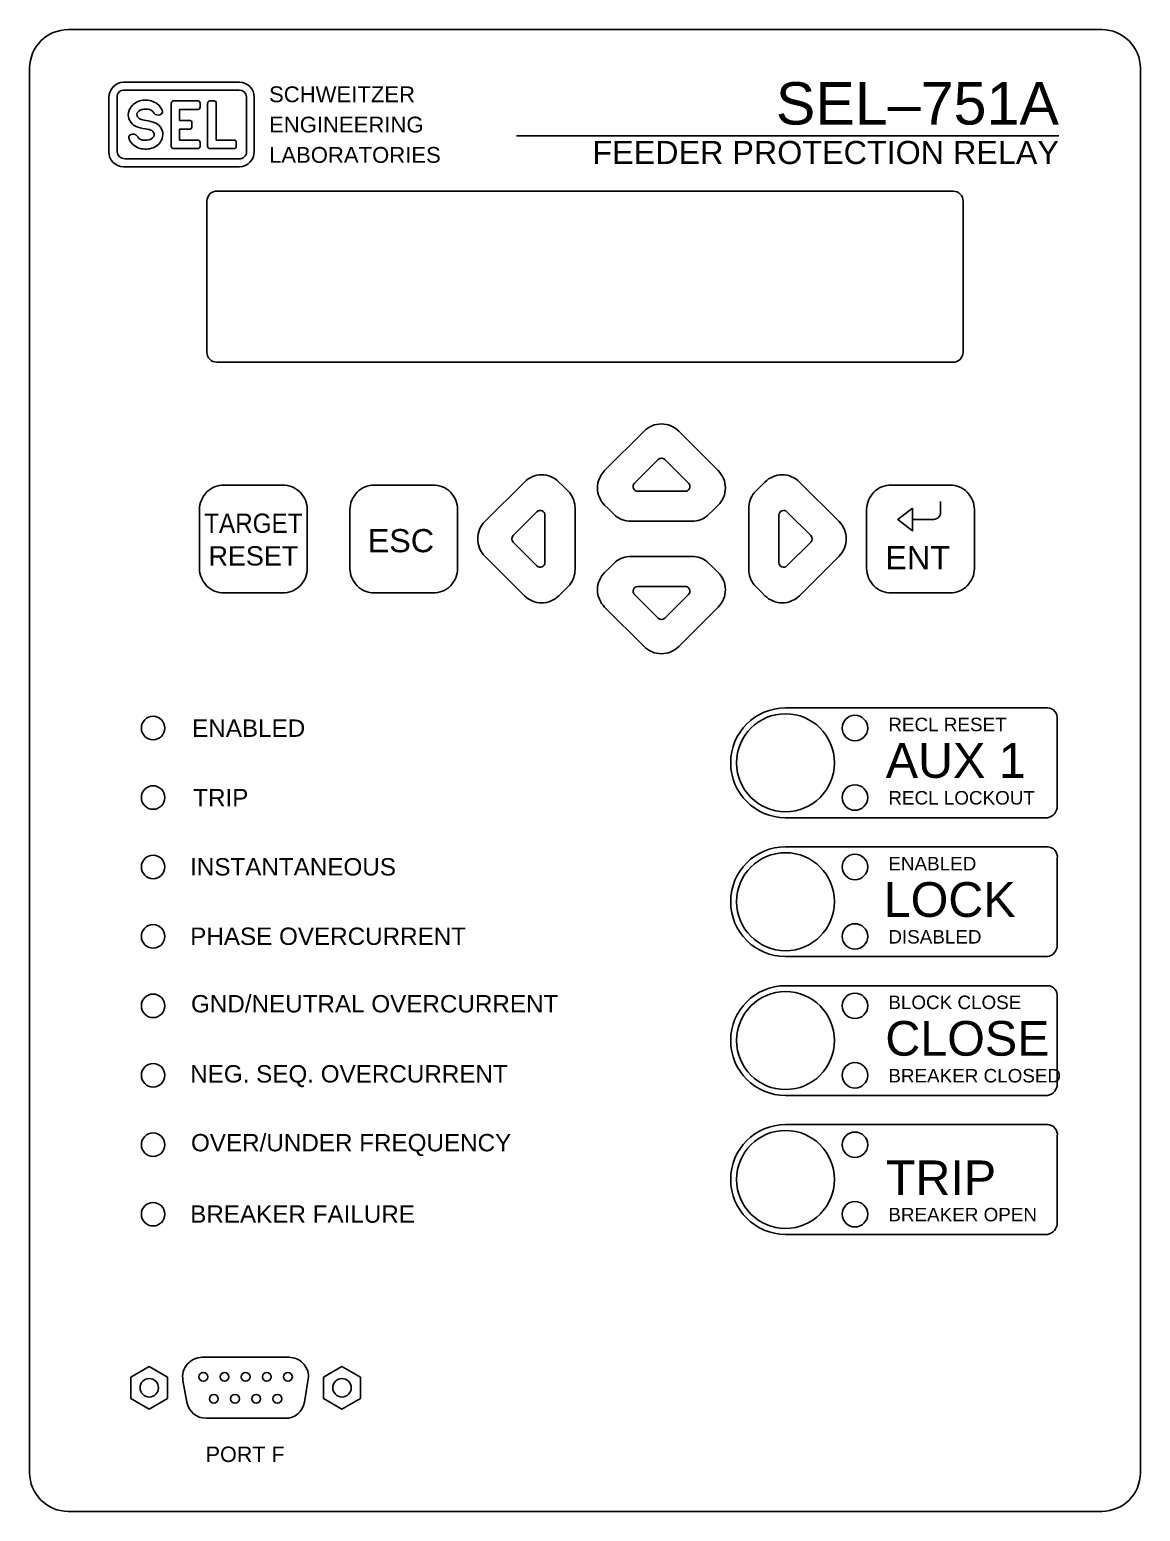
# Model space of a CAD drawing. Extents: x 1.1 to 23.7, y 0.2 to 17.2.
# Drawn here: x 1.11 to 6.78, y 1.44 to 9 of the extents above; entities that cross this region are included whole.
import ezdxf
from ezdxf.enums import TextEntityAlignment as Align

# ---------------------------------------------------------------- set-up
doc = ezdxf.new("R2010")
doc.units = 0
doc.header["$MEASUREMENT"] = 0
for name, color, linetype in [('1_02__1__RECLOSING__NO_CON', 7, 'CONTINUOUS'), ('1_03__5__CONFIGURABLE_LABE', 7, 'CONTINUOUS'), ('1_04__6__RECLOSING_W_CONFI', 7, 'CONTINUOUS'), ('7_00______DWG_', 7, 'CONTINUOUS')]:
    doc.layers.add(name, color=color, linetype=linetype)
doc.styles.add('ARIAL', font='arial.ttf')

msp = doc.modelspace()

# ---------------------------------------------------------------- linework, layer by layer
at = {"layer": '7_00______DWG_'}
for points in [[(1.3048, 9.0005), (6.5813, 9.0005, -0.414214), (6.778, 8.8037), (6.778, 1.6372, -0.414213), (6.5813, 1.4405), (1.3048, 1.4405, -0.414214), (1.108, 1.6372), (1.108, 8.8037, -0.414213)], [(1.5874, 8.732), (2.1797, 8.732, -0.41811), (2.2543, 8.6564), (2.2543, 8.3779, -0.404471), (2.1797, 8.3009), (1.5874, 8.3009, -0.41811), (1.5129, 8.3764), (1.5129, 8.6549, -0.404471)], [(1.5934, 8.6924), (2.1766, 8.6924, -0.378768), (2.2157, 8.6578), (2.2157, 8.3775, -0.441125), (2.1766, 8.3418), (1.5934, 8.3418, -0.378768), (1.5542, 8.3764), (1.5542, 8.6567, -0.441125)], [(1.6955, 8.6402, 0.192116), (1.6325, 8.615, 0.12608), (1.6128, 8.577, 0.336344), (1.6482, 8.5082, 0.087668), (1.6993, 8.4941, -0.022201), (1.7143, 8.4917, -0.039737), (1.7252, 8.4883, -0.23043), (1.7436, 8.4702, -0.182747), (1.7419, 8.4557, -0.221111), (1.7078, 8.4368, -0.058363), (1.6867, 8.4364, -0.13415), (1.6644, 8.4475, 0.006668), (1.6521, 8.4623, 0.085557), (1.6497, 8.4644, 0.231613), (1.6196, 8.4621, 0.170757), (1.614, 8.4545, 0.118457), (1.6154, 8.4425, 0.153081), (1.6409, 8.41, 0.186266), (1.7043, 8.3913, 0.192116), (1.7672, 8.4165, 0.12608), (1.787, 8.4545, 0.336344), (1.7516, 8.5233, 0.087668), (1.7005, 8.5374, -0.022201), (1.6855, 8.5398, -0.039737), (1.6746, 8.5432, -0.23043), (1.6562, 8.5614, -0.182747), (1.6578, 8.5759, -0.221111), (1.692, 8.5947, -0.058363), (1.7131, 8.5951, -0.13415), (1.7354, 8.584, 0.006668), (1.7477, 8.5692, 0.085557), (1.7501, 8.5672, 0.231613), (1.7802, 8.5694, 0.170757), (1.7858, 8.577, 0.118457), (1.7844, 8.589, 0.153081), (1.7588, 8.6215, 0.186266)], [(1.8428, 8.6367), (1.9666, 8.6367, -0.424366), (1.9778, 8.6251), (1.9778, 8.6049, -0.404134), (1.9666, 8.5933), (1.8734, 8.5933), (1.8734, 8.5366), (1.9279, 8.5366, -0.477137), (1.936, 8.5266), (1.936, 8.5033, -0.353971), (1.9279, 8.4934), (1.8734, 8.4934), (1.8734, 8.4366), (1.9666, 8.4366, -0.424366), (1.9778, 8.425), (1.9778, 8.4049, -0.404134), (1.9666, 8.3933), (1.8428, 8.3933, -0.432614), (1.8311, 8.4057), (1.8311, 8.6242, -0.396049)], [(2.0281, 8.6367), (2.0494, 8.6367, -0.432614), (2.0611, 8.6242), (2.0611, 8.4366), (2.1519, 8.4366, -0.424366), (2.1631, 8.425), (2.1631, 8.4049, -0.404134), (2.1519, 8.3933), (2.0281, 8.3933, -0.432614), (2.0164, 8.4057), (2.0164, 8.6242, -0.396049)], [(2.0658, 8.1762), (5.823, 8.1762, -0.417398), (5.873, 8.1257), (5.873, 7.3541, -0.429922), (5.8203, 7.3041), (2.063, 7.3041, -0.41748), (2.0131, 7.3546), (2.0131, 8.1262, -0.429859)], [(4.4891, 6.4921, 0.176539), (4.5673, 6.519), (4.6042, 6.5548), (4.6232, 6.5738, 0.414214), (4.6232, 6.7506), (4.4217, 6.9521, 0.414214), (4.2449, 6.9521), (4.0434, 6.7506, 0.414214), (4.0434, 6.5738), (4.0624, 6.5548), (4.0993, 6.519, 0.176539), (4.1775, 6.4921)], [(4.3502, 6.8074), (4.4716, 6.686, -0.66386), (4.4547, 6.6454), (4.2119, 6.6454, -0.66386), (4.1951, 6.686), (4.3165, 6.8074, -0.408376)], [(3.892, 6.2466, -0.176539), (3.8651, 6.1684), (3.8293, 6.1316), (3.8103, 6.1125, -0.414214), (3.6335, 6.1125), (3.432, 6.3141, -0.414214), (3.432, 6.4908), (3.6335, 6.6924, -0.414214), (3.8103, 6.6924), (3.8293, 6.6733), (3.8651, 6.6365, -0.176539), (3.892, 6.5582)], [(4.7797, 6.2466, 0.176539), (4.8067, 6.1684), (4.8424, 6.1315), (4.8615, 6.1125, 0.414214), (5.0382, 6.1125), (5.2398, 6.3141, 0.414214), (5.2398, 6.4908), (5.0382, 6.6924, 0.414214), (4.8615, 6.6924), (4.8424, 6.6733), (4.8067, 6.6365, 0.176539), (4.7797, 6.5582)], [(2.1001, 6.6766), (2.4001, 6.6766, -0.414214), (2.5251, 6.5516), (2.5251, 6.2516, -0.414214), (2.4001, 6.1266), (2.1001, 6.1266, -0.414214), (1.9751, 6.2516), (1.9751, 6.5516, -0.414214)], [(2.868, 6.6766), (3.168, 6.6766, -0.414214), (3.293, 6.5516), (3.293, 6.2516, -0.414214), (3.168, 6.1266), (2.868, 6.1266, -0.414214), (2.743, 6.2516), (2.743, 6.5516, -0.414214)], [(5.5058, 6.6766), (5.8058, 6.6766, -0.414214), (5.9308, 6.5516), (5.9308, 6.2516, -0.414214), (5.8058, 6.1266), (5.5058, 6.1266, -0.414214), (5.3808, 6.2516), (5.3808, 6.5516, -0.414214)], [(3.5766, 6.3856), (3.698, 6.2642, 0.66386), (3.7387, 6.281), (3.7387, 6.5238, 0.66386), (3.698, 6.5407), (3.5766, 6.4193, 0.408376)], [(5.0951, 6.3856), (4.9737, 6.2642, -0.66386), (4.9331, 6.281), (4.9331, 6.5238, -0.66386), (4.9737, 6.5407), (5.0951, 6.4193, -0.408376)], [(4.4891, 6.3128, -0.176539), (4.5673, 6.2859), (4.6042, 6.2501), (4.6232, 6.2311, -0.414214), (4.6232, 6.0543), (4.4217, 5.8528, -0.414214), (4.2449, 5.8528), (4.0434, 6.0543, -0.414214), (4.0434, 6.2311), (4.0624, 6.2501), (4.0993, 6.2859, -0.176539), (4.1775, 6.3128)], [(4.3502, 5.9974), (4.4716, 6.1189, 0.66386), (4.4547, 6.1595), (4.2119, 6.1595, 0.66386), (4.1951, 6.1189), (4.3165, 5.9974, 0.408376)], [(4.9667, 5.5398), (6.3037, 5.5398, -0.460086), (6.3536, 5.4815), (6.3536, 5.0382, -0.369778), (6.3037, 4.9798), (4.9667, 4.9798, -0.999996)], [(4.9667, 4.8312), (6.3037, 4.8312, -0.460086), (6.3536, 4.7728), (6.3536, 4.3295, -0.369778), (6.3037, 4.2712), (4.9667, 4.2712, -0.999996)], [(4.9667, 4.1225), (6.3037, 4.1225, -0.460086), (6.3536, 4.0642), (6.3536, 3.6209, -0.369778), (6.3037, 3.5625), (4.9667, 3.5625, -0.999996)], [(4.9667, 3.4139), (6.3037, 3.4139, -0.460086), (6.3536, 3.3555), (6.3536, 2.9122, -0.369778), (6.3037, 2.8539), (4.9667, 2.8539, -0.999996)], [(1.9891, 2.2264), (2.4321, 2.2264, -0.414214), (2.5321, 2.1264), (2.511, 1.998, -0.370597), (2.4126, 1.9154), (2.0087, 1.9154, -0.36397), (1.9102, 1.998), (1.8906, 2.109, -0.466307)]]:
    msp.add_lwpolyline(points, format="xyb", close=True, dxfattribs=at)
msp.add_lwpolyline([(6.3621, 8.4578), (3.5939, 8.4578)], dxfattribs=at)
msp.add_lwpolyline([(5.6148, 6.5017), (5.7229, 6.5017, 0.414214), (5.7579, 6.5367), (5.7579, 6.5937)], format="xyb", dxfattribs=at)
for points in [[(5.6148, 6.5597), (5.5397, 6.5017), (5.6148, 6.4436)], [(1.7186, 2.1794), (1.8126, 2.1251), (1.8126, 2.0166), (1.7186, 1.9623), (1.6246, 2.0166), (1.6246, 2.1251)], [(2.7026, 2.1794), (2.7966, 2.1251), (2.7966, 2.0166), (2.7026, 1.9623), (2.6086, 2.0166), (2.6086, 2.1251)]]:
    msp.add_lwpolyline(points, close=True, dxfattribs=at)
for centre, radius in [((1.7383, 5.437), 0.06), ((4.9667, 5.2598), 0.25), ((5.321, 5.437), 0.065), ((1.7383, 5.0827), 0.06), ((5.321, 5.0826), 0.065), ((1.7383, 4.7284), 0.06), ((4.9667, 4.5512), 0.25), ((5.321, 4.7284), 0.065), ((1.7383, 4.374), 0.06), ((5.321, 4.374), 0.065), ((4.9667, 3.8425), 0.25), ((5.321, 4.0197), 0.065), ((1.7383, 4.0197), 0.06), ((1.7383, 3.6654), 0.06), ((5.321, 3.6654), 0.065), ((1.7383, 3.311), 0.06), ((4.9667, 3.1339), 0.25), ((5.321, 3.311), 0.065), ((1.7383, 2.9567), 0.06), ((5.321, 2.9567), 0.065), ((1.7186, 2.0709), 0.047), ((1.9946, 2.1269), 0.0225), ((2.1026, 2.1269), 0.0225), ((2.2106, 2.1269), 0.0225), ((2.3186, 2.1269), 0.0225), ((2.4266, 2.1269), 0.0225), ((2.7026, 2.0709), 0.047), ((2.0486, 2.0149), 0.0225), ((2.1566, 2.0149), 0.0225), ((2.2646, 2.0149), 0.0225), ((2.3726, 2.0149), 0.0225)]:
    msp.add_circle(centre, radius, dxfattribs=at)

# ---------------------------------------------------------------- texts
at = {"layer": '1_02__1__RECLOSING__NO_CON', "style": 'ARIAL'}
for s, height, p in [('RECL RESET', 0.06883, (5.4915, 5.4211)), ('RECL LOCKOUT', 0.068833, (5.4915, 5.0468))]:
    msp.add_text(s, height=height, dxfattribs=at).set_placement(p)
at = {"layer": '1_03__5__CONFIGURABLE_LABE', "style": 'ARIAL'}
msp.add_text('AUX 1', height=0.177, dxfattribs=at).set_placement((5.4784, 5.183))
at = {"layer": '1_04__6__RECLOSING_W_CONFI', "style": 'ARIAL'}
for s, height, p in [('RECL RESET', 0.06883, (5.4915, 5.4211)), ('RECL LOCKOUT', 0.068833, (5.4915, 5.0468))]:
    msp.add_text(s, height=height, dxfattribs=at).set_placement(p)
at = {"layer": '7_00______DWG_', "style": 'ARIAL'}
for s, height, p in [('SCHWEITZER', 0.08067, (2.3302, 8.6303)), ('ENGINEERING', 0.08067, (2.3302, 8.4757)), ('LABORATORIES', 0.08067, (2.3302, 8.321)), ('ESC', 0.118, (2.8338, 6.3342)), ('ENT', 0.118, (5.4761, 6.2471)), ('ENABLED', 0.0885, (1.9377, 5.3922)), ('TRIP', 0.0885, (1.9432, 5.0378)), ('INSTANTANEOUS', 0.0885, (1.9272, 4.6849)), ('ENABLED', 0.06883, (5.4915, 4.7108)), ('LOCK', 0.177, (5.4678, 4.4738)), ('PHASE OVERCURRENT', 0.0885, (1.9277, 4.3306)), ('DISABLED', 0.06883, (5.4915, 4.3376)), ('GND/NEUTRAL OVERCURRENT', 0.0885, (1.9318, 3.9862)), ('BLOCK CLOSE', 0.068833, (5.4915, 4.0032)), ('CLOSE', 0.177, (5.476, 3.7654)), ('NEG. SEQ. OVERCURRENT', 0.0885, (1.9277, 3.6286)), ('BREAKER CLOSED', 0.068833, (5.4915, 3.6289)), ('OVER/UNDER FREQUENCY', 0.0885, (1.9318, 3.2775)), ('TRIP', 0.177, (5.4787, 3.0538)), ('BREAKER FAILURE', 0.0885, (1.9277, 2.9133)), ('BREAKER OPEN', 0.068833, (5.4915, 2.9203)), ('PORT F', 0.07867, (2.0067, 1.6923))]:
    msp.add_text(s, height=height, dxfattribs=at).set_placement(p)
for s, height, p in [('SEL–751A', 0.21633, (6.3621, 8.5162)), ('FEEDER PROTECTION RELAY', 0.118, (6.3621, 8.3147))]:
    msp.add_text(s, height=height, dxfattribs=at).set_placement(p, align=Align.RIGHT)
at = {"layer": '7_00______DWG_', "style": 'ARIAL', "width": 0.9}
msp.add_text('TARGET', height=0.09833, dxfattribs=at).set_placement((2.2501, 6.433), align=Align.CENTER)
at = {"layer": '7_00______DWG_', "style": 'ARIAL'}
msp.add_text('RESET', height=0.09833, dxfattribs=at).set_placement((2.2501, 6.2664), align=Align.CENTER)

doc.saveas('drawing.dxf')
